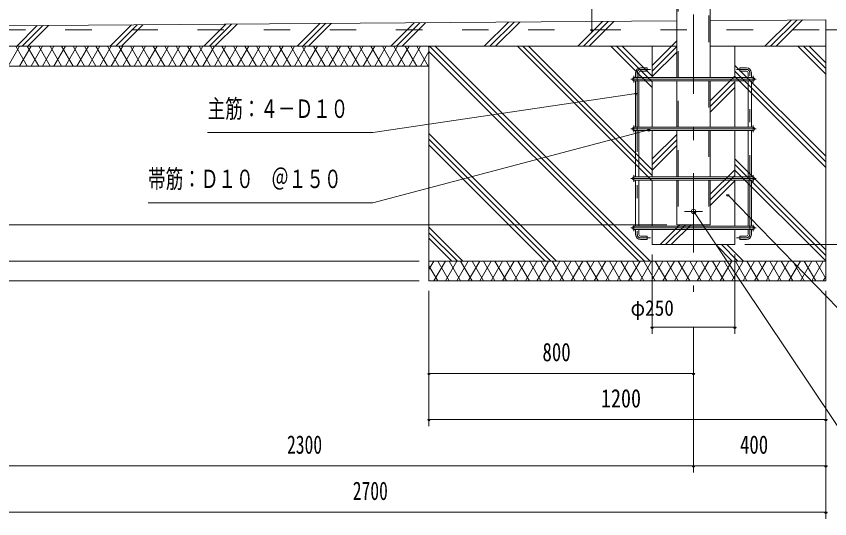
# Model space of a CAD drawing. Units: millimetres, scale not verified, with parts at other scales. Extents: x -22929 to 22939, y -10500 to 10500.
# Drawn here: x 13369 to 19519, y -2455 to 1347 of the extents above; entities that cross this region are included whole.
import ezdxf
from ezdxf.enums import TextEntityAlignment as Align

# ---------------------------------------------------------------- set-up
doc = ezdxf.new("R2010")
doc.units = ezdxf.units.MM
doc.header["$LTSCALE"] = 50
doc.linetypes.add('USER2', pattern=[10, 4, -6])
doc.linetypes.add('USER3', pattern=[24, 12, -5, 2, -5])
for name, color, linetype, lineweight in [('0-6_2-02BOLD', 7, 'Continuous', 18), ('0-7_2-12HIDDEN', 3, 'USER2', 18), ('0-8_2-22CENTER', 3, 'USER3', 18), ('0-A_2-52DIM', 3, 'Continuous', 18), ('0-B_2-62HATCH', 2, 'Continuous', 18)]:
    doc.layers.add(name, color=color, linetype=linetype, lineweight=lineweight)
doc.styles.add('ＭＳ ゴシック', font='')
doc.styles.get('ＭＳ ゴシック').set_extended_font_data('MS Gothic')

msp = doc.modelspace()

# ---------------------------------------------------------------- linework, layer by layer
at = {"layer": '0-6_2-02BOLD'}
for p, q in [((18362.45, 882.43), (18362.45, 1851.42)), ((18616.45, 1851.42), (18616.45, 882.43)), ((12739.45, 1269.93), (18362.45, 1311.58)), ((19489.45, 1244.93), (19864.45, 1244.93)), ((18362.45, 1119.93), (12739.45, 1119.93)), ((18176.95, 882.43), (18176.95, 1119.93)), ((18616.45, 1119.93), (19489.45, 1119.93)), ((18801.95, 1119.93), (18801.95, 882.43)), ((18889.45, 932.43), (18839.46, 932.43)), ((18039.45, 882.43), (18489.45, 882.43)), ((18051.95, 919.93), (18051.95, 882.43)), ((18076.96, 882.43), (18076.96, 919.93)), ((18489.45, 882.43), (18939.45, 882.43)), ((18901.95, 919.93), (18901.95, 882.43)), ((18926.95, 882.43), (18926.95, 919.93)), ((18039.45, 857.43), (18489.45, 857.43)), ((18051.95, 507.43), (18051.95, 857.43)), ((18076.96, 507.43), (18076.96, 857.43)), ((18176.95, 507.43), (18176.95, 857.43)), ((18362.45, 507.43), (18362.45, 857.43)), ((18489.45, 857.43), (18939.45, 857.43)), ((18616.45, 857.43), (18616.45, 507.43)), ((18801.95, 857.43), (18801.95, 507.43)), ((18901.95, 857.43), (18901.95, 507.43)), ((18926.95, 857.43), (18926.95, 507.43)), ((18039.45, 482.43), (18489.45, 482.43)), ((18051.95, 132.43), (18051.95, 482.43)), ((18076.96, 132.43), (18076.96, 482.43)), ((18176.95, 132.43), (18176.95, 482.43)), ((18362.45, 132.43), (18362.45, 482.43)), ((18489.45, 482.43), (18939.45, 482.43)), ((18616.45, 482.43), (18616.45, 132.43)), ((18801.95, 482.43), (18801.95, 132.43)), ((18901.95, 482.43), (18901.95, 132.43)), ((18926.95, 482.43), (18926.95, 132.43)), ((18039.45, 107.43), (18489.45, 107.43)), ((18051.95, -242.57), (18051.95, 107.43)), ((18076.96, -242.57), (18076.96, 107.43)), ((18176.95, -242.57), (18176.95, 107.43)), ((18489.45, 107.43), (18939.45, 107.43)), ((18801.95, 107.43), (18801.95, -242.57)), ((18901.95, 107.43), (18901.95, -242.57)), ((18926.95, 107.43), (18926.95, -242.57)), ((18051.95, -267.57), (18051.95, -305.07)), ((18076.96, -305.07), (18076.96, -267.57)), ((18901.95, -267.57), (18901.95, -305.07)), ((18926.95, -305.07), (18926.95, -267.57)), ((18089.45, -317.57), (18139.45, -317.57)), ((19489.45, -505.07), (16489.46, -505.07))]:
    msp.add_line(p, q, dxfattribs=at)
for points in [[(16489.46, 1119.93), (16489.46, -655.07), (19489.45, -655.07), (19489.45, 1319.93), (18616.45, 1313.46)], [(12739.45, 1269.93), (12739.45, 969.93), (16489.46, 969.93)], [(18089.45, 932.43), (18139.45, 932.43), (18139.45, 957.43), (18089.45, 957.43)], [(18839.46, 932.43), (18839.46, 957.43), (18889.45, 957.43)], [(18939.45, 507.43), (18489.45, 507.43), (18039.45, 507.43)], [(18939.45, 132.43), (18489.45, 132.43), (18039.45, 132.43)], [(18616.45, 107.43), (18616.45, -230.07), (18362.45, -230.07), (18362.45, 107.43)], [(18939.45, -242.57), (18489.45, -242.57), (18039.45, -242.57)], [(18939.45, -267.57), (18489.45, -267.57), (18039.45, -267.57)], [(18801.95, -267.57), (18801.95, -380.07), (18176.95, -380.07), (18176.95, -267.57)], [(18139.45, -317.57), (18139.45, -342.57), (18089.45, -342.57)], [(18889.45, -317.57), (18839.46, -317.57), (18839.46, -342.57), (18889.45, -342.57)]]:
    msp.add_lwpolyline(points, dxfattribs=at)
msp.add_circle((18489.45, -130.07), 16.25, dxfattribs=at)
for centre, radius, start, end in [((18089.45, 919.93), 37.5, 90, 180), ((18089.45, 919.93), 12.5, 90, 180), ((18889.45, 919.93), 37.5, 0, 90), ((18889.45, 919.93), 12.5, 0, 90), ((18039.45, 869.93), 12.5, 90, 270), ((18939.45, 869.93), 12.5, 270, 90), ((18039.45, 494.93), 12.5, 90, 270), ((18939.45, 494.93), 12.5, 270, 90), ((18039.45, 119.93), 12.5, 90, 270), ((18939.45, 119.93), 12.5, 270, 90), ((18039.45, -255.07), 12.5, 90, 270), ((18939.45, -255.07), 12.5, 270, 90), ((18089.45, -305.07), 37.5, 180, 270), ((18089.45, -305.07), 12.5, 180, 270), ((18889.45, -305.07), 37.5, 270, 0), ((18889.45, -305.07), 12.5, 270, 0)]:
    msp.add_arc(centre, radius, start, end, dxfattribs=at)
at = {"layer": '0-7_2-12HIDDEN'}
for p, q in [((18372.96, 882.43), (18372.96, 1851.42)), ((18605.95, 1851.42), (18605.95, 882.43)), ((12739.45, 1244.93), (19489.45, 1244.93)), ((18372.96, 507.43), (18372.96, 857.43)), ((18605.95, 857.43), (18605.95, 507.43)), ((18372.96, 132.43), (18372.96, 482.43)), ((18605.95, 482.43), (18605.95, 132.43)), ((18372.96, 107.43), (18372.96, -230.07)), ((18605.95, 107.43), (18605.95, -230.07))]:
    msp.add_line(p, q, dxfattribs=at)
at = {"layer": '0-8_2-22CENTER'}
for p, q in [((18489.45, 6159.93), (18489.45, -738.67)), ((18089.45, 944.93), (18164.45, 944.93)), ((18889.45, 944.93), (18814.45, 944.93)), ((18489.45, 869.93), (18014.45, 869.93)), ((18039.45, 894.93), (18039.45, 844.93)), ((18064.45, 919.93), (18064.45, -305.07)), ((18489.45, 869.93), (18964.45, 869.93)), ((18914.45, -305.07), (18914.45, 919.93)), ((18939.45, 844.93), (18939.45, 894.93)), ((18489.45, 494.93), (18014.45, 494.93)), ((18039.45, 519.93), (18039.45, 469.93)), ((18489.45, 494.93), (18964.45, 494.93)), ((18939.45, 519.93), (18939.45, 469.93)), ((18039.45, 144.93), (18039.45, 94.93)), ((18939.45, 144.93), (18939.45, 94.93)), ((18489.45, 119.93), (18014.45, 119.93)), ((18489.45, 119.93), (18964.45, 119.93)), ((18557.46, -130.07), (18421.45, -130.07)), ((18039.45, -230.07), (18039.45, -280.07)), ((18939.45, -230.07), (18939.45, -280.07)), ((18489.45, -255.07), (18014.45, -255.07)), ((18489.45, -255.07), (18964.45, -255.07)), ((18089.45, -330.07), (18164.45, -330.07)), ((18889.45, -330.07), (18814.45, -330.07))]:
    msp.add_line(p, q, dxfattribs=at)
for centre, start, end in [((18089.45, 919.93), 90, 180), ((18889.45, 919.93), 0, 90), ((18089.45, -305.07), 180, 270), ((18889.45, -305.07), 270, 0)]:
    msp.add_arc(centre, 25, start, end, dxfattribs=at)
at = {"layer": '0-A_2-52DIM'}
for p, q in [((17719.46, 2069.93), (17719.46, 1244.93)), ((17729.46, 1244.93), (17709.46, 1244.93)), ((18065.74, 761.51), (18045.74, 761.51)), ((18160.66, 488.17), (18140.66, 488.17)), ((18758.13, -4.87), (18738.13, -4.87)), ((18507, -137.37), (18487, -137.37)), ((18287.45, -230.07), (11264.45, -230.07)), ((20614.45, -380.07), (18876.95, -380.07)), ((18176.95, -455.07), (18176.95, -1055.07)), ((18801.95, -1055.07), (18801.95, -455.07)), ((16414.46, -505.07), (10914.45, -505.07)), ((10914.45, -655.07), (16414.46, -655.07)), ((16489.46, -730.07), (16489.46, -1755.07)), ((19489.45, -2455.07), (19489.45, -730.07)), ((18186.95, -1005.07), (18166.95, -1005.07)), ((18176.95, -1005.07), (18801.95, -1005.07)), ((18489.45, -1005.07), (18489.45, -2105.07)), ((18811.95, -1005.07), (18791.95, -1005.07)), ((16499.46, -1355.07), (16479.46, -1355.07)), ((18489.45, -1355.07), (16489.46, -1355.07)), ((18499.45, -1355.07), (18479.45, -1355.07)), ((16499.46, -1705.07), (16479.46, -1705.07)), ((16489.46, -1705.07), (19489.45, -1705.07)), ((19499.45, -1705.07), (19479.45, -1705.07)), ((19489.45, -2055.07), (12739.45, -2055.07)), ((18499.45, -2055.07), (18479.45, -2055.07)), ((19499.45, -2055.07), (19479.45, -2055.07)), ((12739.45, -2405.07), (19489.45, -2405.07)), ((19499.45, -2405.07), (19479.45, -2405.07))]:
    msp.add_line(p, q, dxfattribs=at)
for points in [[(18055.74, 761.51), (16065.57, 466.7), (14815.57, 466.7)], [(14365.57, -63.93), (16065.57, -63.93), (18150.67, 488.17)], [(21464.46, -1205.07), (19914.46, -1205.07), (18748.13, -4.87)], [(18497, -137.37), (19914.46, -2255.07), (21914.46, -2255.07)]]:
    msp.add_lwpolyline(points, dxfattribs=at)
for centre in [(17719.46, 1244.93), (18055.74, 761.51), (18150.66, 488.17), (18748.13, -4.87), (18497, -137.37), (18176.95, -1005.07), (18801.95, -1005.07), (16489.46, -1355.07), (18489.45, -1355.07), (16489.46, -1705.07), (19489.45, -1705.07), (18489.45, -2055.07), (19489.45, -2055.07), (19489.45, -2405.07)]:
    msp.add_arc(centre, 10, 180, 0, dxfattribs=at)
at = {"layer": '0-B_2-62HATCH'}
for p, q in [((15536.03, 1119.93), (15708.02, 1291.92)), ((15578.45, 1119.93), (15750.76, 1292.24)), ((16200.71, 1119.93), (16377.66, 1296.88)), ((16420.4, 1297.2), (16243.13, 1119.93)), ((16285.56, 1119.93), (16463.15, 1297.51)), ((16907.82, 1119.93), (17090.05, 1302.16)), ((17132.78, 1302.47), (16950.24, 1119.93)), ((16992.67, 1119.93), (17175.53, 1302.79)), ((17614.92, 1119.93), (17802.43, 1307.43)), ((17845.17, 1307.75), (17657.35, 1119.93)), ((17699.77, 1119.93), (17887.91, 1308.07)), ((19029.14, 1119.93), (19227.2, 1317.99)), ((19269.94, 1318.3), (19071.56, 1119.93)), ((19113.99, 1119.93), (19312.68, 1318.62)), ((13372.28, 1119.93), (13528.13, 1275.77)), ((13570.87, 1276.09), (13414.71, 1119.93)), ((13457.13, 1119.93), (13613.61, 1276.41)), ((14079.39, 1119.93), (14240.51, 1281.05)), ((14283.25, 1281.37), (14121.81, 1119.93)), ((14326, 1281.68), (14164.24, 1119.93)), ((14786.5, 1119.93), (14952.89, 1286.33)), ((14995.63, 1286.64), (14828.92, 1119.93)), ((14871.35, 1119.93), (15038.38, 1286.96)), ((15665.28, 1291.6), (15493.6, 1119.93)), ((13394.33, 1119.93), (13307.73, 969.93)), ((13452.07, 969.93), (13365.47, 1119.93)), ((13394.33, 969.93), (13480.94, 1119.93)), ((13538.67, 969.93), (13452.07, 1119.93)), ((13567.54, 1119.93), (13480.94, 969.93)), ((13538.67, 1119.93), (13625.27, 969.93)), ((13654.14, 1119.93), (13567.54, 969.93)), ((13711.88, 969.93), (13625.28, 1119.93)), ((13654.14, 969.93), (13740.75, 1119.93)), ((13711.88, 1119.93), (13798.48, 969.93)), ((13827.35, 1119.93), (13740.75, 969.93)), ((13885.08, 969.93), (13798.48, 1119.93)), ((13827.35, 969.93), (13913.95, 1119.93)), ((13885.08, 1119.93), (13971.68, 969.93)), ((14000.55, 1119.93), (13913.95, 969.93)), ((14058.29, 969.93), (13971.68, 1119.93)), ((14000.55, 969.93), (14087.15, 1119.93)), ((14144.89, 969.93), (14058.29, 1119.93)), ((14173.76, 1119.93), (14087.16, 969.93)), ((14144.89, 1119.93), (14231.49, 969.93)), ((14260.36, 1119.93), (14173.76, 969.93)), ((14318.1, 969.93), (14231.49, 1119.93)), ((14260.36, 969.93), (14346.96, 1119.93)), ((14318.1, 1119.93), (14404.7, 969.93)), ((14433.57, 1119.93), (14346.96, 969.93)), ((14491.3, 969.93), (14404.7, 1119.93)), ((14433.57, 969.93), (14520.17, 1119.93)), ((14491.3, 1119.93), (14577.9, 969.93)), ((14606.77, 1119.93), (14520.17, 969.93)), ((14664.51, 969.93), (14577.9, 1119.93)), ((14606.77, 969.93), (14693.37, 1119.93)), ((14664.51, 1119.93), (14751.11, 969.93)), ((14779.98, 1119.93), (14693.37, 969.93)), ((14837.71, 969.93), (14751.11, 1119.93)), ((14779.98, 969.93), (14866.58, 1119.93)), ((14837.71, 1119.93), (14924.31, 969.93)), ((14953.18, 1119.93), (14866.58, 969.93)), ((15010.92, 969.93), (14924.31, 1119.93)), ((14953.18, 969.93), (15039.78, 1119.93)), ((15010.92, 1119.93), (15097.52, 969.93)), ((15126.39, 1119.93), (15039.78, 969.93)), ((15184.12, 969.93), (15097.52, 1119.93)), ((15126.39, 969.93), (15212.99, 1119.93)), ((15184.12, 1119.93), (15270.72, 969.93)), ((15299.59, 1119.93), (15212.99, 969.93)), ((15357.33, 969.93), (15270.73, 1119.93)), ((15299.59, 969.93), (15386.2, 1119.93)), ((15357.33, 1119.93), (15443.93, 969.93)), ((15472.8, 1119.93), (15386.2, 969.93)), ((15530.53, 969.93), (15443.93, 1119.93)), ((15472.8, 969.93), (15559.4, 1119.93)), ((15617.13, 969.93), (15530.53, 1119.93)), ((15646, 1119.93), (15559.4, 969.93)), ((15703.74, 969.93), (15617.14, 1119.93)), ((15732.6, 1119.93), (15646, 969.93)), ((15790.34, 969.93), (15703.74, 1119.93)), ((15819.21, 1119.93), (15732.61, 969.93)), ((15790.34, 1119.93), (15876.94, 969.93)), ((15905.81, 1119.93), (15819.21, 969.93)), ((15963.55, 969.93), (15876.94, 1119.93)), ((15905.81, 969.93), (15992.41, 1119.93)), ((15963.55, 1119.93), (16050.15, 969.93)), ((16079.02, 1119.93), (15992.41, 969.93)), ((16136.75, 969.93), (16050.15, 1119.93)), ((16079.02, 969.93), (16165.62, 1119.93)), ((16136.75, 1119.93), (16223.35, 969.93)), ((16252.22, 1119.93), (16165.62, 969.93)), ((16223.35, 1119.93), (16309.96, 969.93)), ((16252.22, 969.93), (16338.82, 1119.93)), ((16396.56, 969.93), (16309.96, 1119.93)), ((16338.82, 969.93), (16425.43, 1119.93)), ((16396.56, 1119.93), (16483.16, 969.93)), ((16483.16, 1119.93), (16489.46, 1109.02)), ((16493.13, 1119.93), (18118.13, -505.07)), ((18160.56, -505.07), (16535.56, 1119.93)), ((18176.95, 100.79), (17157.81, 1119.93)), ((17200.24, 1119.93), (18176.95, 143.22)), ((18176.95, 185.64), (17242.67, 1119.93)), ((17864.92, 1119.93), (18176.95, 807.9)), ((17907.35, 1119.93), (18176.95, 850.32)), ((18176.95, 892.75), (17949.77, 1119.93)), ((18176.95, 974.85), (18362.45, 1160.35)), ((18362.45, 1117.93), (18176.95, 932.43)), ((19279.13, 1119.93), (19489.45, 909.61)), ((19321.56, 1119.93), (19489.45, 952.04)), ((19489.45, 994.46), (19363.99, 1119.93)), ((16489.46, 1080.84), (16425.43, 969.93)), ((18075.71, -505.07), (16489.46, 1081.18)), ((18176.95, 890), (18362.45, 1075.5)), ((18801.95, 974.85), (19489.45, 287.36)), ((19489.45, 244.93), (18801.95, 932.43)), ((18801.95, 892.75), (18616.45, 707.25)), ((19489.45, 202.5), (18801.95, 890)), ((18616.45, 664.82), (18801.95, 850.32)), ((18801.95, 807.9), (18616.45, 622.4)), ((17453.45, -505.07), (16489.46, 458.92)), ((18362.45, 453.25), (18176.95, 267.75)), ((16489.46, 416.5), (17411.03, -505.07)), ((16489.46, 374.07), (17368.6, -505.07)), ((18176.95, 225.32), (18362.45, 410.82)), ((18362.45, 368.39), (18176.95, 182.89)), ((18801.95, 267.75), (19489.45, -419.75)), ((18801.95, 185.64), (18616.45, 0.14)), ((19489.45, -462.18), (18801.95, 225.32)), ((18616.45, -42.28), (18801.95, 143.22)), ((19489.45, -504.6), (18801.95, 182.89)), ((18801.95, 100.79), (18616.45, -84.71)), ((18386.24, -230.07), (18236.24, -380.07)), ((18278.67, -380.07), (18428.67, -230.07)), ((18471.1, -230.07), (18321.09, -380.07)), ((16746.34, -505.07), (16489.46, -248.18)), ((16489.46, -290.61), (16703.92, -505.07)), ((16661.49, -505.07), (16489.46, -333.03)), ((18782.81, -505.07), (18657.81, -380.07)), ((18700.24, -380.07), (18825.24, -505.07)), ((18867.66, -505.07), (18742.67, -380.07)), ((16526.46, -505.07), (16489.46, -569.16)), ((16489.46, -540.98), (16555.33, -655.07)), ((16526.46, -655.07), (16613.07, -505.07)), ((16641.93, -655.07), (16555.33, -505.07)), ((16699.67, -505.07), (16613.07, -655.07)), ((16641.93, -505.07), (16728.53, -655.07)), ((16699.67, -655.07), (16786.27, -505.07)), ((16815.14, -655.07), (16728.54, -505.07)), ((16872.87, -505.07), (16786.27, -655.07)), ((16815.14, -505.07), (16901.74, -655.07)), ((16872.87, -655.07), (16959.48, -505.07)), ((16988.34, -655.07), (16901.74, -505.07)), ((17046.08, -505.07), (16959.48, -655.07)), ((16988.34, -505.07), (17074.95, -655.07)), ((17046.08, -655.07), (17132.68, -505.07)), ((17161.55, -655.07), (17074.94, -505.07)), ((17219.28, -505.07), (17132.68, -655.07)), ((17161.55, -505.07), (17248.15, -655.07)), ((17219.28, -655.07), (17305.89, -505.07)), ((17334.75, -655.07), (17248.15, -505.07)), ((17392.49, -505.07), (17305.89, -655.07)), ((17334.75, -505.07), (17421.36, -655.07)), ((17392.49, -655.07), (17479.09, -505.07)), ((17421.36, -505.07), (17507.96, -655.07)), ((17479.09, -655.07), (17565.69, -505.07)), ((17594.56, -655.07), (17507.96, -505.07)), ((17652.3, -505.07), (17565.69, -655.07)), ((17594.56, -505.07), (17681.16, -655.07)), ((17652.3, -655.07), (17738.9, -505.07)), ((17767.77, -655.07), (17681.16, -505.07)), ((17825.5, -505.07), (17738.9, -655.07)), ((17767.77, -505.07), (17854.37, -655.07)), ((17825.5, -655.07), (17912.1, -505.07)), ((17940.97, -655.07), (17854.37, -505.07)), ((17998.71, -505.07), (17912.1, -655.07)), ((17940.97, -505.07), (18027.57, -655.07)), ((17998.71, -655.07), (18085.31, -505.07)), ((18114.18, -655.07), (18027.57, -505.07)), ((18171.91, -505.07), (18085.31, -655.07)), ((18114.18, -505.07), (18200.78, -655.07)), ((18171.91, -655.07), (18258.51, -505.07)), ((18200.78, -505.07), (18287.38, -655.07)), ((18258.51, -655.07), (18345.12, -505.07)), ((18287.38, -505.07), (18373.98, -655.07)), ((18345.12, -655.07), (18431.72, -505.07)), ((18373.98, -505.07), (18460.59, -655.07)), ((18431.72, -655.07), (18518.32, -505.07)), ((18460.59, -505.07), (18547.19, -655.07)), ((18518.32, -655.07), (18604.92, -505.07)), ((18547.19, -505.07), (18633.79, -655.07)), ((18604.92, -655.07), (18691.53, -505.07)), ((18633.79, -505.07), (18720.39, -655.07)), ((18691.53, -655.07), (18778.13, -505.07)), ((18720.4, -505.07), (18807, -655.07)), ((18778.13, -655.07), (18864.73, -505.07)), ((18807, -505.07), (18893.6, -655.07)), ((18864.73, -655.07), (18951.33, -505.07)), ((18893.6, -505.07), (18980.2, -655.07)), ((18951.33, -655.07), (19037.94, -505.07)), ((18980.2, -505.07), (19066.8, -655.07)), ((19037.94, -655.07), (19124.54, -505.07)), ((19066.8, -505.07), (19153.41, -655.07)), ((19124.54, -655.07), (19211.14, -505.07)), ((19153.41, -505.07), (19240.01, -655.07)), ((19211.14, -655.07), (19297.74, -505.07)), ((19240.01, -505.07), (19326.61, -655.07)), ((19297.75, -655.07), (19384.35, -505.07)), ((19326.61, -505.07), (19413.21, -655.07)), ((19384.35, -655.07), (19470.95, -505.07)), ((19413.22, -505.07), (19489.45, -637.12)), ((19489.45, -623.02), (19470.95, -655.07))]:
    msp.add_line(p, q, dxfattribs=at)

# ---------------------------------------------------------------- texts
at = {"layer": '0-A_2-52DIM', "color": 7, "style": 'ＭＳ ゴシック'}
for s, height, width, p in [('主筋：４－Ｄ１０', 139.3, 0.7, (14815.57, 535.7)), ('帯筋：Ｄ１０\u3000＠１５０', 139.3, 0.7, (14365.57, 5.07)), ('φ250', 118.4, 0.9, (18013.41, -955.07)), ('800', 139.3, 0.75, (17347.37, -1305.07)), ('1200', 139.3, 0.8, (17789.41, -1655.07)), ('2300', 139.3, 0.7, (15415.97, -2005.07)), ('400', 139.3, 0.75, (18840.72, -2005.07)), ('2700', 139.3, 0.7, (15913.11, -2355.07))]:
    msp.add_text(s, height=height, dxfattribs=dict(at, width=width)).set_placement(p, align=Align.BOTTOM_LEFT)

doc.saveas('drawing.dxf')
